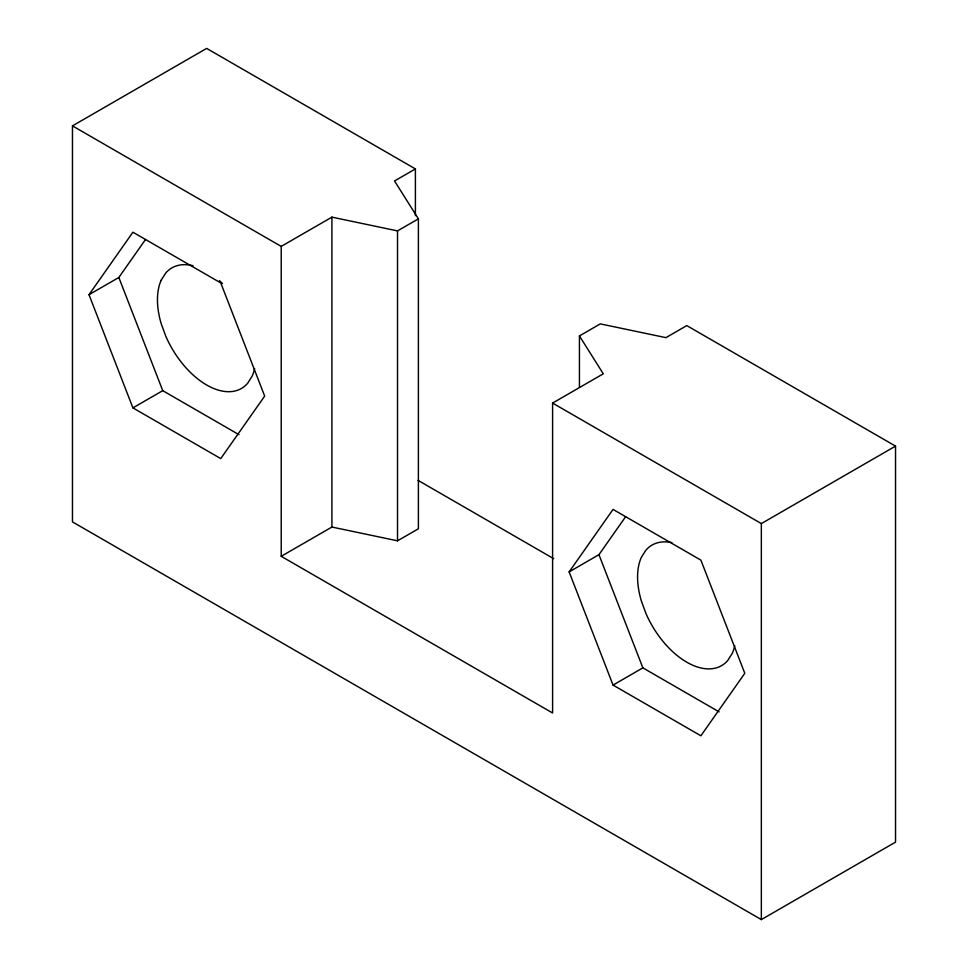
<?xml version="1.0" encoding="UTF-8"?>
<svg xmlns="http://www.w3.org/2000/svg" width="968" height="968" viewBox="0 0 968 968"><rect width="100%" height="100%" fill="white"/><g stroke="black" fill="none" stroke-linecap="round" stroke-linejoin="round"><path stroke-width="1.45" d="M761.344 919.6L761.344 523.591L552.595 403.075L552.595 712.992L281.216 556.31L281.216 246.404L72.467 125.876L72.467 521.885L761.344 919.6L895.533 842.124L895.533 446.115L686.784 325.599L665.911 337.651L600.305 323.881L579.433 335.932L579.433 387.152M161.196 280.2L165.746 273A69.587 40.172 60 0 1 193.043 265.716M89.008 294.695L132.918 232.211L220.752 282.922L264.675 396.106L220.752 458.59L132.918 407.879L89.008 294.695L118.834 277.477L145.527 239.495M569.136 571.894L613.046 509.41L700.88 560.121L744.791 673.305L700.88 735.789L613.046 685.078L569.136 571.894L598.95 554.676L625.643 516.694M72.467 125.876L206.656 48.4L415.405 168.916L415.405 215.622M281.216 246.404L331.915 217.134L397.521 230.904L418.394 218.853L394.533 180.968L415.405 168.916M132.918 407.879L162.745 390.661L238.951 434.656M281.216 556.31L331.915 527.04L397.521 540.822L418.394 528.77L418.394 218.853M552.595 403.075L603.282 373.805L579.433 335.932M761.344 523.591L895.533 446.115M613.046 685.078L642.873 667.86L719.079 711.855M418.019 480.346L553.708 558.681M598.95 554.676L642.873 667.86M118.834 277.477L162.745 390.661M397.521 230.904L397.521 540.822M331.915 217.134L331.915 527.04M161.208 280.188A69.587 40.172 60 0 0 161.196 323.675L165.746 336.126A69.587 40.172 60 0 0 247.578 383.364L252.116 376.177A69.587 40.172 60 0 0 254.632 368.518M219.397 280.647A69.587 40.172 60 0 1 222.483 283.515M671.852 542.612A69.587 40.172 60 0 0 645.874 550.187L641.324 557.386A69.587 40.172 60 0 0 641.324 600.874L645.874 613.325A69.587 40.172 60 0 0 727.694 660.563L732.244 653.376A69.587 40.172 60 0 0 734.76 645.716"/></g></svg>
